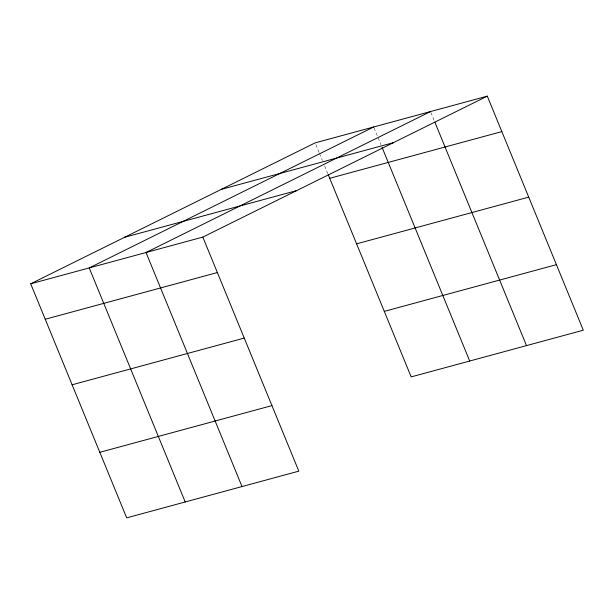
<?xml version="1.0" encoding="UTF-8"?>
<svg xmlns="http://www.w3.org/2000/svg" width="614" height="614" viewBox="0 0 614 614"><rect width="100%" height="100%" fill="white"/><g stroke="black" fill="none" stroke-linecap="round" stroke-linejoin="round"><path stroke-width="0.46" stroke-dasharray="3.07 2.3" d="M430.867 112.446L434.505 121.303M374.064 127.858L380.972 144.697M315.903 144.628L319.18 152.602M319.541 153.485L322.45 160.576M324.629 165.895L327.899 173.869"/><path stroke-width="0.92" d="M30.7 283.798L202.827 237.096L298.818 471.145L126.691 517.855L30.7 283.798L315.182 142.855L487.309 96.145L583.3 330.202L411.173 376.904L328.26 174.752M373.703 126.975L89.222 267.919L185.213 501.976M430.506 111.556L146.025 252.507L242.016 486.557M202.827 237.096L487.309 96.145M221.301 189.365L393.428 142.663M329.718 178.298L501.845 131.596M124.581 237.288L296.708 190.578M45.236 319.242L217.364 272.539M356.596 243.842L528.723 197.132M72.114 384.786L244.242 338.076M384.295 311.367L556.422 264.657M99.813 452.311L271.941 405.608M434.865 122.194L526.497 345.613M382.061 147.352L469.695 361.024"/></g></svg>
